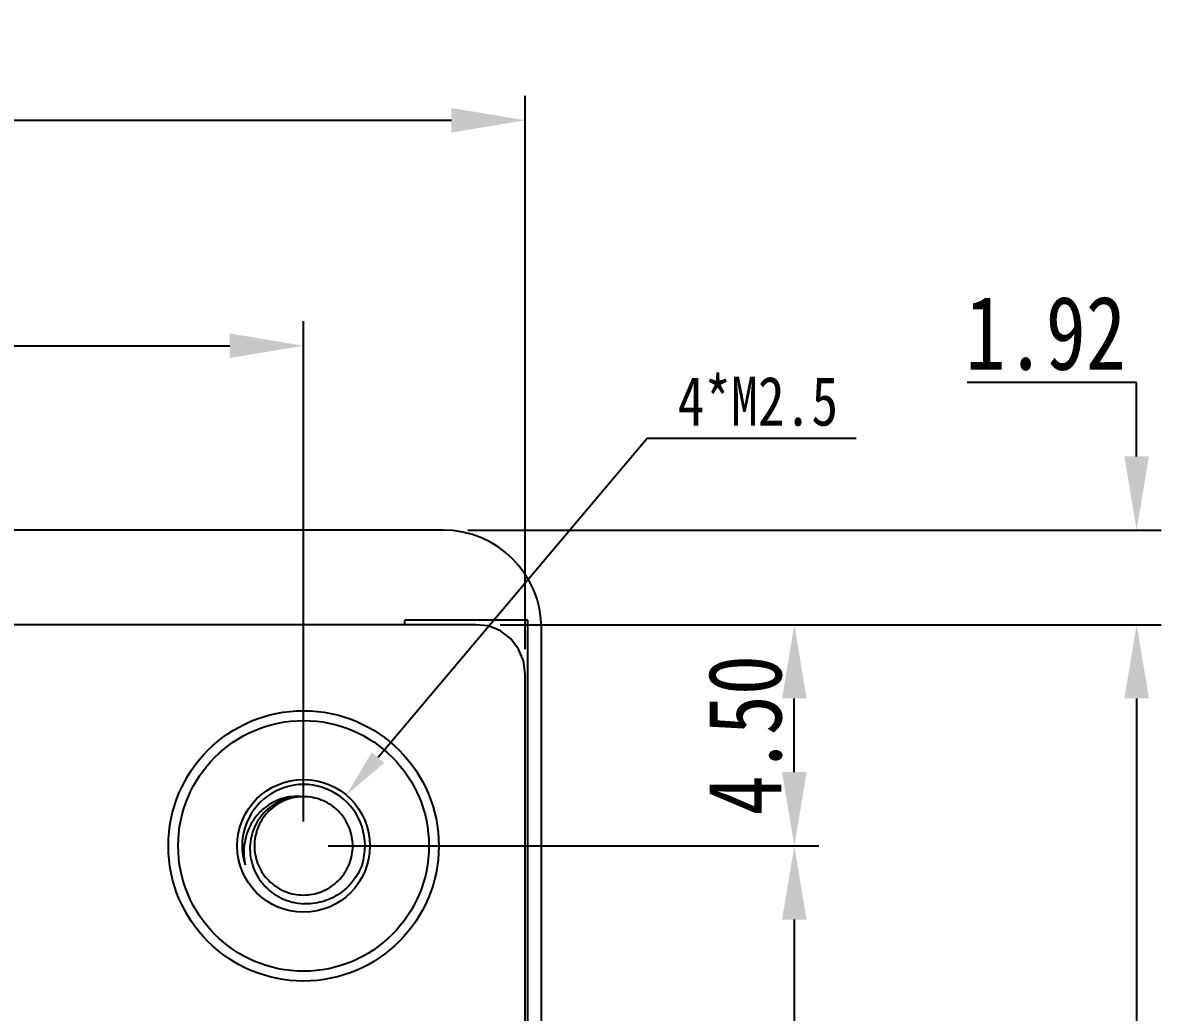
# Model space of a CAD drawing. Header units: millimetres. Extents: x 0 to 297, y 0 to 210.
# Drawn here: x 225.65 to 248.8, y 138.49 to 158.62 of the extents above; entities that cross this region are included whole.
import ezdxf

# ---------------------------------------------------------------- set-up
doc = ezdxf.new("R2010")
doc.units = ezdxf.units.MM
doc.header["$PDMODE"] = 3
doc.header["$PDSIZE"] = 8
doc.linetypes.add('solid', pattern=[0])
doc.layers.get('0').update_dxf_attribs({"linetype": 'CONTINUOUS'})
doc.layers.get('Defpoints').update_dxf_attribs({"linetype": 'CONTINUOUS'})
doc.layers.add('100', color=1, linetype='solid')
doc.styles.get("Standard").update_dxf_attribs({"font": 'txt', "width": 0.8})
doc.dimstyles.new('X0_5', dxfattribs={"dimscale": 0.5, "dimtxt": 2, "dimasz": 2, "dimexe": 1, "dimexo": 1, "dimgap": 0.5, "dimtad": 1, "dimtoh": 1, "dimzin": 0, "dimdsep": 46, "dimtxsty": 'STANDARD', "dimcen": 0, "dimclrd": 256, "dimclrt": 256, "dimadec": 0, "dimazin": 0, "dimtp": 0.1, "dimtm": 0.1, "dimtfac": 1, "dimtofl": 0, "dimtmove": 0, "dimatfit": 3, "dimfxl": 1, "dimtolj": 1, "dimtzin": 0, "dimarcsym": 0})

# ---------------------------------------------------------------- blocks, each defined once
blk = doc.blocks.new('*D5')
at = {"layer": '100', "color": 0, "lineweight": -2}
for p, q in [((185.956, 145.865), (185.956, 157.132)), ((235.864, 145.872), (235.864, 157.132))]:
    blk.add_line(p, q, dxfattribs=at)
at = {"layer": '100', "lineweight": -2}
blk.add_line((187.456, 156.632), (234.364, 156.632), dxfattribs=at)
at = {"layer": '100'}
for points in [[(187.456, 156.882), (187.456, 156.382), (185.956, 156.632)], [(234.364, 156.382), (234.364, 156.882), (235.864, 156.632)]]:
    blk.add_solid(points, dxfattribs=at)
at = {"layer": 'Defpoints', "color": 0}
for p in [(235.864, 156.632), (185.956, 145.365), (235.864, 145.372)]:
    blk.add_point(p, dxfattribs=at)
at = {"layer": '100', "insert": (210.91, 157.632), "char_height": 1.5, "attachment_point": 5}
blk.add_mtext('\\A1;49.90', dxfattribs=at)
blk = doc.blocks.new('*D6')
at = {"layer": '100', "color": 0, "lineweight": -2}
for p, q in [((235.355, 146.371), (248.799, 146.371)), ((235.355, 77.363), (248.799, 77.363))]:
    blk.add_line(p, q, dxfattribs=at)
at = {"layer": '100', "lineweight": -2}
blk.add_line((248.299, 144.871), (248.299, 78.863), dxfattribs=at)
at = {"layer": '100'}
for points in [[(248.549, 144.871), (248.049, 144.871), (248.299, 146.371)], [(248.049, 78.863), (248.549, 78.863), (248.299, 77.363)]]:
    blk.add_solid(points, dxfattribs=at)
at = {"layer": 'Defpoints', "color": 0}
for p in [(234.855, 146.371), (234.855, 77.363), (248.299, 77.363)]:
    blk.add_point(p, dxfattribs=at)
at = {"layer": '100', "insert": (247.299, 111.867), "char_height": 1.5, "attachment_point": 5, "rotation": 90}
blk.add_mtext('\\A1;69.00', dxfattribs=at)
blk = doc.blocks.new('*D10')
at = {"layer": '100', "color": 0, "lineweight": -2}
for p, q in [((190.356, 142.363), (190.356, 152.545)), ((231.356, 142.368), (231.356, 152.545))]:
    blk.add_line(p, q, dxfattribs=at)
at = {"layer": '100', "lineweight": -2}
blk.add_line((191.856, 152.045), (229.856, 152.045), dxfattribs=at)
at = {"layer": '100'}
for points in [[(191.856, 152.295), (191.856, 151.795), (190.356, 152.045)], [(229.856, 151.795), (229.856, 152.295), (231.356, 152.045)]]:
    blk.add_solid(points, dxfattribs=at)
at = {"layer": 'Defpoints', "color": 0}
for p in [(231.356, 152.045), (190.356, 141.863), (231.356, 141.868)]:
    blk.add_point(p, dxfattribs=at)
at = {"layer": '100', "insert": (210.856, 153.045), "char_height": 1.5, "attachment_point": 5}
blk.add_mtext('\\A1;41.00', dxfattribs=at)
blk = doc.blocks.new('*D11')
at = {"layer": '100', "color": 0, "lineweight": -2}
for p, q in [((231.855, 141.871), (241.837, 141.871)), ((231.864, 81.871), (241.837, 81.871))]:
    blk.add_line(p, q, dxfattribs=at)
at = {"layer": '100', "lineweight": -2}
blk.add_line((241.337, 140.371), (241.337, 83.371), dxfattribs=at)
at = {"layer": '100'}
for points in [[(241.587, 140.371), (241.087, 140.371), (241.337, 141.871)], [(241.087, 83.371), (241.587, 83.371), (241.337, 81.871)]]:
    blk.add_solid(points, dxfattribs=at)
at = {"layer": 'Defpoints', "color": 0}
for p in [(231.355, 141.871), (231.364, 81.871), (241.337, 81.871)]:
    blk.add_point(p, dxfattribs=at)
at = {"layer": '100', "insert": (240.337, 111.871), "char_height": 1.5, "attachment_point": 5, "rotation": 90}
blk.add_mtext('\\A1;60.00', dxfattribs=at)
blk = doc.blocks.new('*D22')
at = {"layer": '100', "lineweight": -2}
for p, q in [((238.346, 150.161), (232.871, 143.668)), ((242.596, 150.161), (238.346, 150.161))]:
    blk.add_line(p, q, dxfattribs=at)
at = {"layer": '100'}
blk.add_solid([(232.743, 143.775), (232.998, 143.56), (232.226, 142.903)], dxfattribs=at)
at = {"layer": 'Defpoints', "color": 0}
for p in [(232.226, 142.903), (230.486, 140.839)]:
    blk.add_point(p, dxfattribs=at)
at = {"layer": '100', "insert": (240.596, 150.911), "char_height": 1, "attachment_point": 5}
blk.add_mtext('\\A1;4*M2.5', dxfattribs=at)
blk = doc.blocks.new('*D27')
at = {"layer": '100', "color": 0, "lineweight": -2}
for p, q in [((235.355, 146.371), (241.837, 146.371)), ((231.856, 141.871), (241.837, 141.871))]:
    blk.add_line(p, q, dxfattribs=at)
at = {"layer": '100', "lineweight": -2}
blk.add_line((241.337, 143.371), (241.337, 144.871), dxfattribs=at)
at = {"layer": '100'}
for points in [[(241.587, 144.871), (241.087, 144.871), (241.337, 146.371)], [(241.087, 143.371), (241.587, 143.371), (241.337, 141.871)]]:
    blk.add_solid(points, dxfattribs=at)
at = {"layer": 'Defpoints', "color": 0}
for p in [(234.855, 146.371), (241.337, 146.371), (231.356, 141.871)]:
    blk.add_point(p, dxfattribs=at)
at = {"layer": '100', "insert": (240.337, 144.121), "char_height": 1.5, "attachment_point": 5, "rotation": 90}
blk.add_mtext('\\A1;4.50', dxfattribs=at)
blk = doc.blocks.new('*D47')
at = {"layer": '100', "lineweight": -2}
for p, q in [((248.299, 151.295), (244.849, 151.295)), ((248.299, 149.795), (248.299, 151.295)), ((248.299, 144.871), (248.299, 143.371))]:
    blk.add_line(p, q, dxfattribs=at)
at = {"layer": '100', "color": 0, "lineweight": -2}
for p, q in [((234.694, 148.295), (248.799, 148.295)), ((235.355, 146.371), (248.799, 146.371))]:
    blk.add_line(p, q, dxfattribs=at)
at = {"layer": '100'}
for points in [[(248.049, 149.795), (248.549, 149.795), (248.299, 148.295)], [(248.549, 144.871), (248.049, 144.871), (248.299, 146.371)]]:
    blk.add_solid(points, dxfattribs=at)
at = {"layer": 'Defpoints', "color": 0}
for p in [(234.194, 148.295), (248.299, 148.295), (234.855, 146.371)]:
    blk.add_point(p, dxfattribs=at)
at = {"layer": '100', "insert": (246.449, 152.295), "char_height": 1.5, "attachment_point": 5}
blk.add_mtext('\\A1;1.92', dxfattribs=at)

msp = doc.modelspace()

# ---------------------------------------------------------------- linework, layer by layer
at = {"color": 7, "linetype": 'Continuous'}
for p, q in [((234.194, 148.295), (187.654, 148.295)), ((234.855, 146.371), (219.905, 146.369)), ((233.414, 146.371), (233.414, 146.465)), ((235.914, 146.465), (233.414, 146.465)), ((235.116, 146.346), (234.855, 146.371)), ((235.36, 146.245), (235.116, 146.346)), ((235.914, 77.265), (235.914, 146.465)), ((235.569, 146.085), (235.36, 146.245)), ((236.194, 77.235), (236.194, 146.295)), ((235.729, 145.876), (235.569, 146.085)), ((235.83, 145.633), (235.729, 145.876)), ((235.864, 145.372), (235.83, 145.633)), ((235.864, 78.372), (235.864, 145.372)), ((231.353, 140.871), (231.356, 140.871)), ((231.353, 140.871), (231.356, 140.871))]:
    msp.add_line(p, q, dxfattribs=at)
for radius in [2.75, 2.55, 1.35]:
    msp.add_circle((231.356, 141.871), radius, dxfattribs=at)
for centre, radius, start, end in [((234.194, 146.295), 2, 0, 90), ((231.356, 141.871), 1.25, 342.0037, 198.0037), ((231.355, 141.871), 1, 94.6232, 100.2211), ((231.356, 141.868), 1.003, 89.9866, 94.6246), ((231.356, 141.869), 0.998, 269.9898, 280.4516)]:
    msp.add_arc(centre, radius, start, end, dxfattribs=at)
for points, knots in [([(231.356, 142.871), (231.268, 142.883), (231.133, 142.882), (230.959, 142.847), (230.79, 142.791), (230.595, 142.68), (230.432, 142.526), (230.326, 142.383), (230.26, 142.267), (230.208, 142.143), (230.157, 141.973), (230.131, 141.75), (230.149, 141.572), (230.167, 141.485)], [0, 0, 0, 0, 0.124679, 0.187174, 0.249696, 0.374533, 0.499427, 0.562011, 0.624606, 0.687209, 0.749822, 0.874876, 1, 1, 1, 1]), ([(231.356, 142.871), (231.285, 142.875), (231.177, 142.87), (231.037, 142.84), (230.901, 142.796), (230.742, 142.714), (230.602, 142.601), (230.506, 142.496), (230.421, 142.381), (230.337, 142.222), (230.277, 142.015), (230.258, 141.801), (230.282, 141.587), (230.346, 141.382), (230.432, 141.224), (230.517, 141.109), (230.613, 141.003), (230.751, 140.889), (230.907, 140.801), (231.041, 140.75), (231.178, 140.711), (231.285, 140.696), (231.356, 140.692)], [0, 0, 0, 0, 0.062457, 0.093729, 0.125, 0.187462, 0.249927, 0.281203, 0.312479, 0.374954, 0.43743, 0.499911, 0.562395, 0.624881, 0.687371, 0.718652, 0.749934, 0.812429, 0.874927, 0.906208, 0.937494, 1, 1, 1, 1]), ([(231.537, 140.888), (231.598, 140.899), (231.717, 140.932), (231.884, 141.015), (232.032, 141.126), (232.157, 141.263), (232.255, 141.421), (232.323, 141.594), (232.357, 141.777), (232.358, 141.963), (232.323, 142.145), (232.257, 142.318), (232.159, 142.476), (232.034, 142.614), (231.886, 142.726), (231.719, 142.809), (231.541, 142.86), (231.418, 142.871), (231.356, 142.871)], [0, 0, 0, 0, 0.062494, 0.124994, 0.187498, 0.249997, 0.312491, 0.374991, 0.437498, 0.499999, 0.562495, 0.624996, 0.687502, 0.75, 0.812494, 0.874994, 0.9375, 1, 1, 1, 1]), ([(231.178, 142.855), (231.117, 142.844), (230.998, 142.811), (230.831, 142.729), (230.682, 142.618), (230.557, 142.481), (230.474, 142.35), (230.424, 142.237), (230.384, 142.12), (230.355, 141.968), (230.354, 141.782), (230.388, 141.6), (230.454, 141.426), (230.551, 141.268), (230.655, 141.153), (230.75, 141.074), (230.851, 141.004), (230.99, 140.934), (231.168, 140.883), (231.292, 140.871), (231.353, 140.871)], [0, 0, 0, 0, 0.062493, 0.124979, 0.187468, 0.249962, 0.312455, 0.343731, 0.375007, 0.437498, 0.499995, 0.562487, 0.624972, 0.687463, 0.749961, 0.781242, 0.812521, 0.875009, 0.937502, 1, 1, 1, 1]), ([(232.545, 141.485), (232.522, 141.425), (232.469, 141.309), (232.362, 141.15), (232.232, 141.01), (232.082, 140.891), (231.915, 140.797), (231.735, 140.73), (231.547, 140.694), (231.42, 140.689), (231.356, 140.692)], [0, 0, 0, 0, 0.125012, 0.25002, 0.375023, 0.500025, 0.625021, 0.750019, 0.875013, 1, 1, 1, 1])]:
    msp.add_open_spline(points, degree=3, knots=knots, dxfattribs=at)

# ---------------------------------------------------------------- dimensions: what is measured, and where the dimension line sits
at = {"layer": '100'}
dim = msp.add_linear_dim(base=(235.864, 156.632), p1=(185.956, 145.365), p2=(235.864, 145.372), text='49.90', dimstyle='X0_5', override={"dimtxt": 3, "dimasz": 3, "dimgap": 0.5, "dimtad": 1, "dimdec": 2, "dimlfac": 1, "dimpost": '<>', "dimse1": 0, "dimse2": 0, "dimsd1": 0, "dimsd2": 0, "dimtofl": 0, "dimtvp": 0.1}, dxfattribs=at)
dim.commit()
dim.dimension.update_dxf_attribs({"geometry": '*D5', "text_midpoint": (210.91, 156.632), "dimtype": 160})
dim = msp.add_linear_dim(base=(231.356, 152.045), p1=(190.356, 141.863), p2=(231.356, 141.868), dimstyle='X0_5', override={"dimtxt": 3, "dimasz": 3, "dimpost": '<>', "dimtvp": 0.1}, dxfattribs=at)
dim.commit()
dim.dimension.update_dxf_attribs({"geometry": '*D10', "text_midpoint": (210.856, 153.045)})
dim = msp.add_linear_dim(base=(248.299, 148.295), p1=(234.855, 146.371), p2=(234.194, 148.295), angle=90, dimstyle='X0_5', override={"dimtxt": 3, "dimasz": 3, "dimpost": '<>', "dimtvp": 0.1}, dxfattribs=at)
dim.commit()
dim.dimension.update_dxf_attribs({"geometry": '*D47', "text_midpoint": (246.449, 152.295)})
dim = msp.add_diameter_dim_2p(p1=(230.486, 140.839), p2=(232.226, 142.903), text='4*M2.5', dimstyle='X0_5', override={"dimtvp": 0.1}, dxfattribs=at)
dim.commit()
dim.dimension.update_dxf_attribs({"geometry": '*D22', "text_midpoint": (238.346, 150.161), "dimtype": 163})
for base, p1, p2, picture, middle in [((241.337, 146.371), (231.356, 141.871), (234.855, 146.371), '*D27', (241.337, 144.121)), ((241.337, 81.871), (231.355, 141.871), (231.364, 81.871), '*D11', (241.337, 111.871))]:
    dim = msp.add_linear_dim(base=base, p1=p1, p2=p2, angle=90, dimstyle='X0_5', override={"dimtxt": 3, "dimasz": 3, "dimpost": '<>', "dimtvp": 0.1}, dxfattribs=at)
    dim.commit()
    dim.dimension.update_dxf_attribs({"geometry": picture, "text_midpoint": middle, "dimtype": 160})
dim = msp.add_linear_dim(base=(248.299, 77.363), p1=(234.855, 146.371), p2=(234.855, 77.363), angle=90, text='69.00', dimstyle='X0_5', override={"dimtxt": 3, "dimasz": 3, "dimgap": 0.5, "dimtad": 1, "dimdec": 2, "dimlfac": 1, "dimpost": '<>', "dimse1": 0, "dimse2": 0, "dimsd1": 0, "dimsd2": 0, "dimtofl": 0, "dimtvp": 0.1}, dxfattribs=at)
dim.commit()
dim.dimension.update_dxf_attribs({"geometry": '*D6', "text_midpoint": (248.299, 111.867), "dimtype": 160})

doc.saveas('drawing.dxf')
